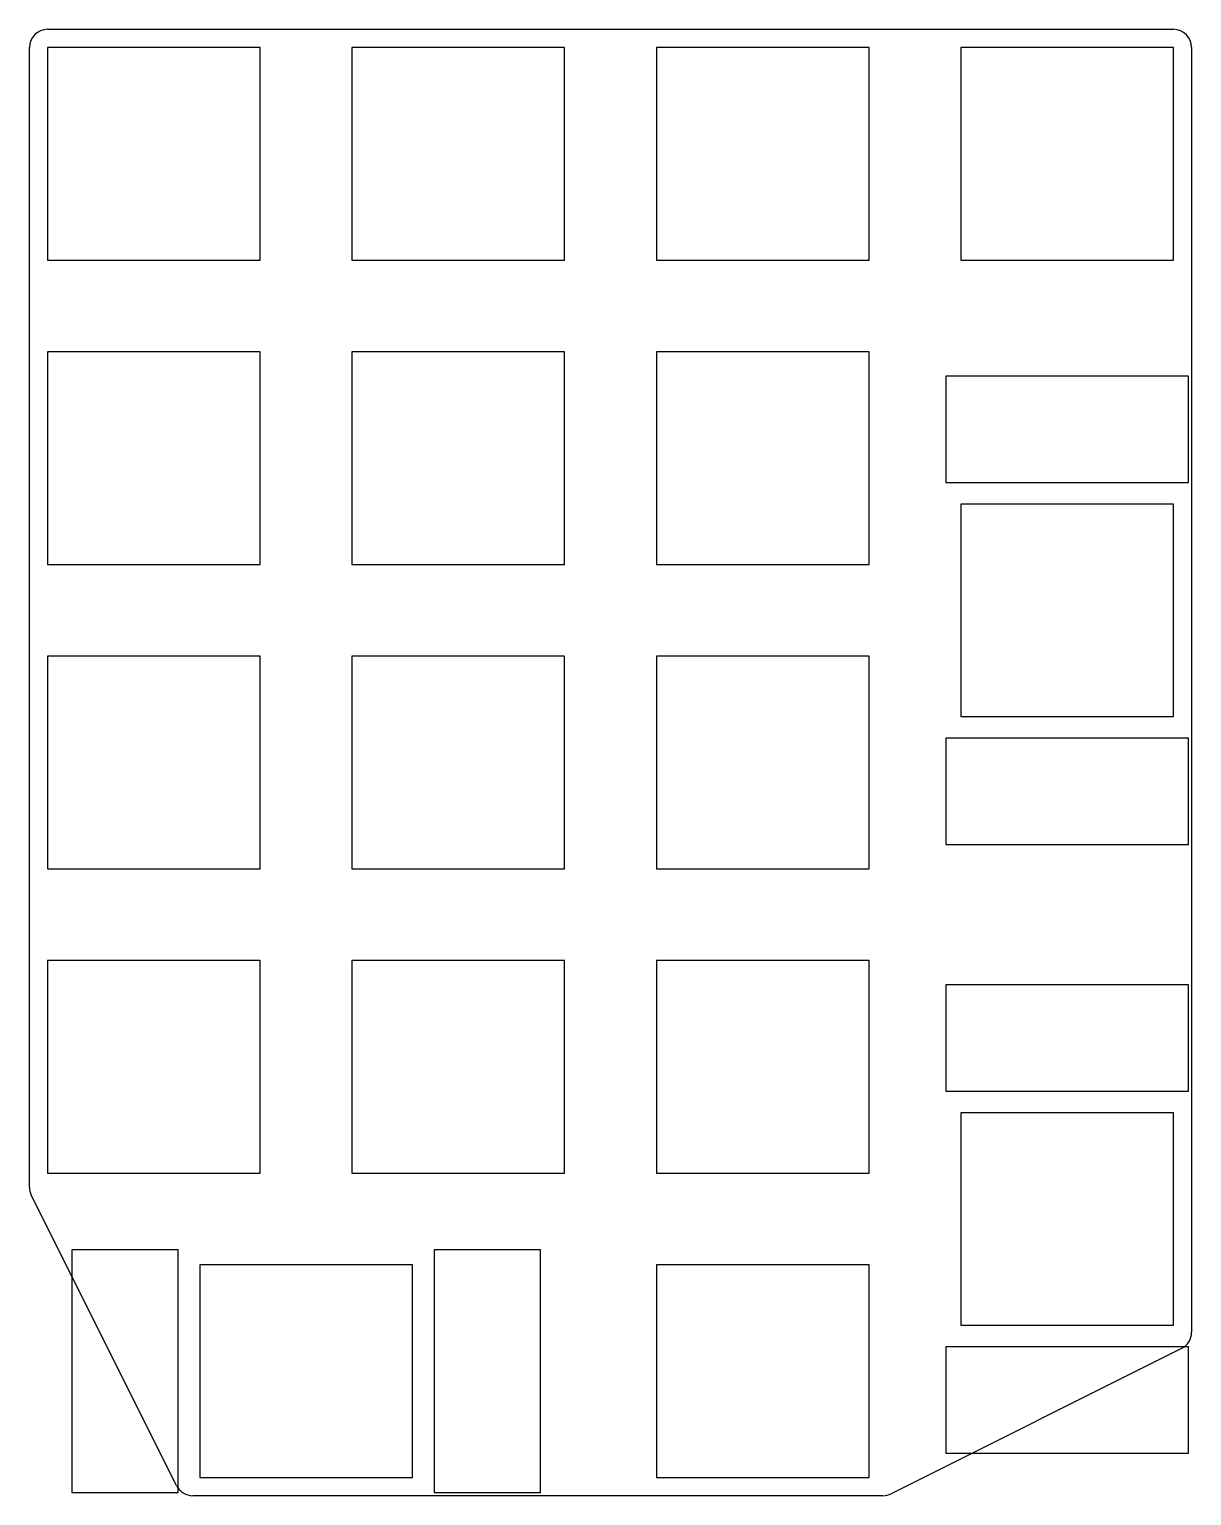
# Model space of a CAD drawing. Header units: millimetres. Extents: x 31.8 to 108.4, y -208.2 to -111.6.
import ezdxf

# ---------------------------------------------------------------- set-up
doc = ezdxf.new("R2010")
doc.units = ezdxf.units.MM

msp = doc.modelspace()

# ---------------------------------------------------------------- linework, layer by layer
for p, q in [((33, -111.6), (107.15, -111.6)), ((31.8, -187.867), (31.8, -112.8)), ((47, -112.8), (33, -112.8)), ((33, -112.8), (33, -126.8)), ((47, -126.8), (47, -112.8)), ((67.05, -112.8), (53.05, -112.8)), ((53.05, -112.8), (53.05, -126.8)), ((67.05, -126.8), (67.05, -112.8)), ((87.1, -112.8), (73.1, -112.8)), ((73.1, -112.8), (73.1, -126.8)), ((87.1, -126.8), (87.1, -112.8)), ((107.15, -112.8), (93.15, -112.8)), ((93.15, -112.8), (93.15, -126.8)), ((107.15, -126.8), (107.15, -112.8)), ((108.35, -112.8), (108.35, -197.433)), ((33, -126.8), (47, -126.8)), ((53.05, -126.8), (67.05, -126.8)), ((73.1, -126.8), (87.1, -126.8)), ((93.15, -126.8), (107.15, -126.8)), ((47, -132.85), (33, -132.85)), ((33, -132.85), (33, -146.85)), ((47, -146.85), (47, -132.85)), ((67.05, -132.85), (53.05, -132.85)), ((53.05, -132.85), (53.05, -146.85)), ((67.05, -146.85), (67.05, -132.85)), ((87.1, -132.85), (73.1, -132.85)), ((73.1, -132.85), (73.1, -146.85)), ((87.1, -146.85), (87.1, -132.85)), ((108.15, -134.445), (92.15, -134.445)), ((92.15, -134.445), (92.15, -141.445)), ((108.15, -141.445), (108.15, -134.445)), ((92.15, -141.445), (108.15, -141.445)), ((107.15, -142.875), (93.15, -142.875)), ((93.15, -142.875), (93.15, -156.875)), ((107.15, -156.875), (107.15, -142.875)), ((33, -146.85), (47, -146.85)), ((53.05, -146.85), (67.05, -146.85)), ((73.1, -146.85), (87.1, -146.85)), ((47, -152.9), (33, -152.9)), ((33, -152.9), (33, -166.9)), ((47, -166.9), (47, -152.9)), ((67.05, -152.9), (53.05, -152.9)), ((53.05, -152.9), (53.05, -166.9)), ((67.05, -166.9), (67.05, -152.9)), ((87.1, -152.9), (73.1, -152.9)), ((73.1, -152.9), (73.1, -166.9)), ((87.1, -166.9), (87.1, -152.9)), ((93.15, -156.875), (107.15, -156.875)), ((108.15, -158.305), (92.15, -158.305)), ((92.15, -158.305), (92.15, -165.305)), ((108.15, -165.305), (108.15, -158.305)), ((92.15, -165.305), (108.15, -165.305)), ((33, -166.9), (47, -166.9)), ((53.05, -166.9), (67.05, -166.9)), ((73.1, -166.9), (87.1, -166.9)), ((47, -172.95), (33, -172.95)), ((33, -172.95), (33, -186.95)), ((47, -186.95), (47, -172.95)), ((67.05, -172.95), (53.05, -172.95)), ((53.05, -172.95), (53.05, -186.95)), ((67.05, -186.95), (67.05, -172.95)), ((87.1, -172.95), (73.1, -172.95)), ((73.1, -172.95), (73.1, -186.95)), ((87.1, -186.95), (87.1, -172.95)), ((108.15, -174.545), (92.15, -174.545)), ((92.15, -174.545), (92.15, -181.545)), ((108.15, -181.545), (108.15, -174.545)), ((92.15, -181.545), (108.15, -181.545)), ((107.15, -182.975), (93.15, -182.975)), ((93.15, -182.975), (93.15, -196.975)), ((107.15, -196.975), (107.15, -182.975)), ((33, -186.95), (47, -186.95)), ((53.05, -186.95), (67.05, -186.95)), ((73.1, -186.95), (87.1, -186.95)), ((41.493, -207.537), (31.927, -188.403)), ((41.595, -192), (34.595, -192)), ((34.595, -192), (34.595, -208)), ((41.595, -208), (41.595, -192)), ((65.455, -192), (58.455, -192)), ((58.455, -192), (58.455, -208)), ((65.455, -208), (65.455, -192)), ((57.025, -193), (43.025, -193)), ((43.025, -193), (43.025, -207)), ((57.025, -207), (57.025, -193)), ((87.1, -193), (73.1, -193)), ((73.1, -193), (73.1, -207)), ((87.1, -207), (87.1, -193)), ((93.15, -196.975), (107.15, -196.975)), ((107.687, -198.507), (88.553, -208.073)), ((108.15, -198.405), (92.15, -198.405)), ((92.15, -198.405), (92.15, -205.405)), ((108.15, -205.405), (108.15, -198.405)), ((92.15, -205.405), (108.15, -205.405)), ((43.025, -207), (57.025, -207)), ((73.1, -207), (87.1, -207)), ((34.595, -208), (41.595, -208)), ((88.017, -208.2), (42.567, -208.2)), ((58.455, -208), (65.455, -208))]:
    msp.add_line(p, q)
for centre, start, end in [((33, -112.8), 90, 180), ((107.15, -112.8), 0, 90), ((33, -187.867), 180, 206.56505), ((107.15, -197.433), 296.56505, 0), ((42.567, -207), 206.56505, 270), ((88.017, -207), 270, 296.56505)]:
    msp.add_arc(centre, 1.2, start, end)

doc.saveas('drawing.dxf')
